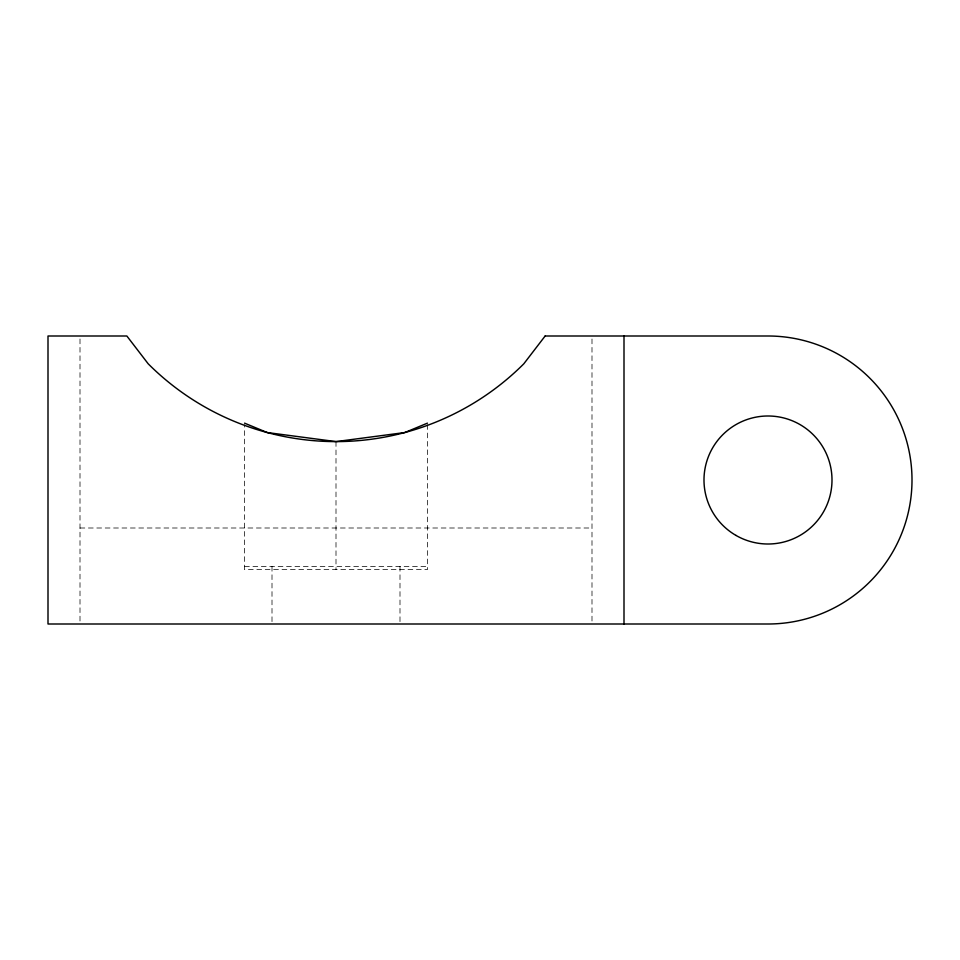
<?xml version="1.0" encoding="UTF-8"?>
<svg xmlns="http://www.w3.org/2000/svg" width="960" height="960" viewBox="0 0 960 960"><rect width="100%" height="100%" fill="white"/><g stroke="black" fill="none" stroke-linecap="round" stroke-linejoin="round"><path stroke-width="0.72" stroke-dasharray="4.8 3.6" d="M80.004 528L591.996 528M244.548 566.4L427.452 566.4M591.996 339L591.996 621M427.452 424.632L427.452 569.604L244.548 569.604L244.548 424.632M399.996 566.4L399.996 624M336 441.6L336 569.604M272.004 566.4L272.004 624M80.004 339L80.004 621"/><path stroke-width="1.44" d="M427.452 423.144L404.748 432.552L336 441.6L267.252 432.552L244.548 423.144M624 336L624 624M545.148 336L523.812 363.804A265.596 265.596 0 0 1 148.188 363.804L126.852 336L48 336L48 624L768 624A144 144 0 0 0 912 480A144 144 0 0 0 768 336L545.148 336M735.996 535.428A63.996 63.996 0 0 0 831.996 480A63.996 63.996 0 0 0 735.996 424.572A63.996 63.996 0 0 0 735.996 535.428"/></g></svg>
